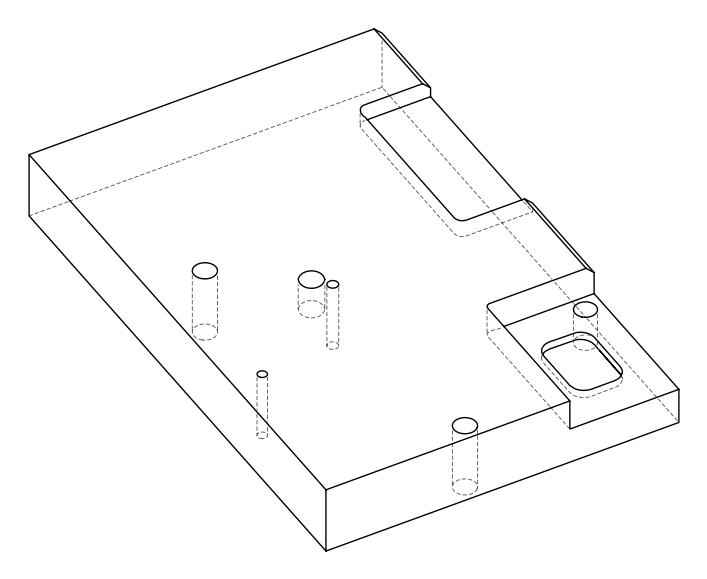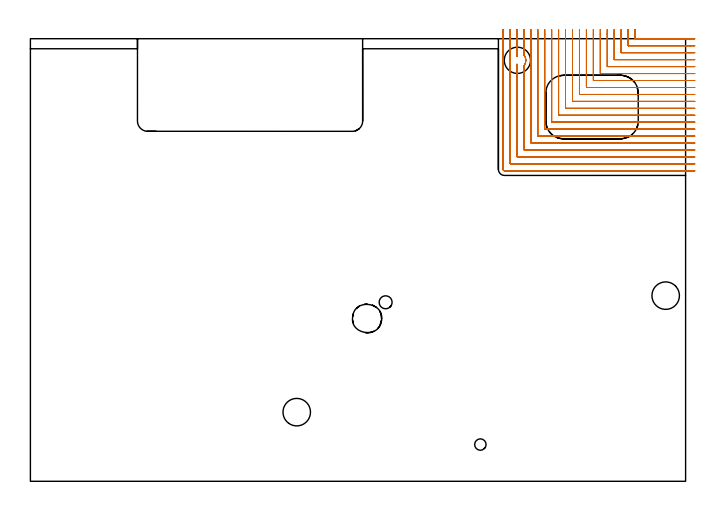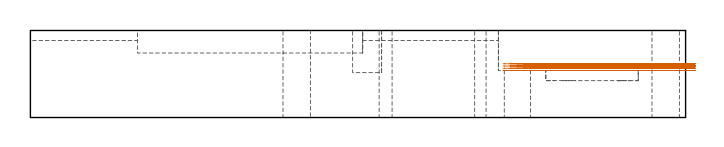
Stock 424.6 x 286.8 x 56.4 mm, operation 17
(PLAN: 19 operations, 13 tool changes, 141.7 min)
(1 SPOT_DRILL | STEP1HOLE | NXT0321_9005460120000 | 0.03 min | 0 mm3)
(2 SPOT_DRILL_1 | STEP1HOLE_1 | NXT0321_9005460120000 | 0.05 min | 183 mm3)
(3 SPOT_DRILL_2 | STEP1HOLE_3 | NXT0321_9005460120000 | 0.03 min | 1 mm3)
(4 SPOT_DRILL_3 | STEP1HOLE_4 | NXT0321_9005460120000 | 0.05 min | 183 mm3)
(5 SPOT_DRILL_4 | STEP1POCKET | NXT0321_9005460120000 | 0.05 min | 183 mm3)
(6 DRILL_THROUGH_HOLE_INTO_CENTER | STEP1HOLE | UGT0301_194 | 0.25 min | 2404 mm3)
(7 DRILL_THROUGH_HOLE_INTO_CENTER_1 | STEP1HOLE_1 | NXT0301_083 | 0.25 min | 5367 mm3)
(8 DRILL_TO_ENLARGE_THROUGH_HOLE | STEP1HOLE_1 | UGT0301_248 | 0.26 min | 8460 mm3)
(9 INDEXABLE_INSERT_DRILL_THROUGH_HOLE_FROM_SOLID | STEP1HOLE_2 | NXT0302_005 | 0.14 min | 12776 mm3)
(10 DRILL_THROUGH_HOLE_INTO_CENTER_2 | STEP1HOLE_3 | NXT0301_055 | 0.25 min | 3103 mm3)
(11 DRILL_THROUGH_HOLE_INTO_CENTER_3 | STEP1HOLE_4 | NXT0301_083 | 0.25 min | 5369 mm3)
(12 DRILL_TO_ENLARGE_THROUGH_HOLE_1 | STEP1HOLE_4 | UGT0301_248 | 0.26 min | 8457 mm3)
(13 DRILL_BLIND_HOLE_INTO_CENTER | STEP1POCKET | NXT0301_128 | 0.12 min | 2775 mm3)
(14 MILL_ROUGH_BLIND_HOLE_CONTOUR | STEP1POCKET | NXT0201_013 | Spiral | 1.38 min | 4611 mm3)
(15 AREA_MILL | FG_CHAMFER_SURFACE | UGT0205_001 | 1.84 min | 1554 mm3)
(16 AREA_MILL_1 | FG_CHAMFER_SURFACE_1 | UGT0205_001 | 2.28 min | 2036 mm3)
(17 MILL_CORNER_NOTCH_RECTANGULAR | CORNER_NOTCH_RECTANGULAR | NXT0201_008 | Follow Part, ap 1.5, ae 75% | 103.76 min | 272321 mm3)
(18 MILL_RECTANGULAR_POCKET | POCKET_RECTANGULAR_STRAIGHT | UGT0201_105 | Follow Part, ap 5.5, ae 75% | 0.73 min | 15531 mm3)
(19 MILL_SLOT | SLOT_PARTIAL_RECTANGULAR | NXT0201_013 | Follow Part, ap 2.5, ae 75% | 29.68 min | 127374 mm3)
(TOOL NXT0321_9005460120000 | NC Spot Drill, 142deg, 12mm, Carbide, Uncoated | D12 PA142 FL30 Z2)
(TOOL UGT0301_194 | Twist Drill 7.4 mm | D7.4 PA118 FL66 Z2)
(TOOL NXT0301_083 | Carbide Drill 11.2mm [860.1-1120-056A1-MM 2214] | D11.2 PA140 FL72 Z2)
(TOOL UGT0301_248 | Twist Drill 17.8 mm | D17.8 PA118 FL130 Z2)
(TOOL NXT0302_005 | Index. Insert Drill 17mm [880-D1700L20-05] | D17 PA176 FL85 Z2)
(TOOL NXT0301_055 | Carbide Drill 8.4mm [860.1-0840-042A1-MM 2214] | D8.4 PA140 FL61 Z2)
(TOOL NXT0301_128 | Carbide Drill 12mm [861.1-1200-036A1-GP GC34] | D12 PA150 FL37.4 Z2)
(TOOL NXT0201_013 | ENDMILL 10mm | D10 FL30 Z4)
(TOOL UGT0205_001 | Chamfer Mill 20 x 3 x 45 deg. | D20 FL50 Z2)
(TOOL NXT0201_008 | ENDMILL 6mm [2P460-0600-NA 1630] | D6 FL26 Z6)
(TOOL UGT0201_105 | End Mill 22 mm | D22 FL25 Z2)
(OP 17 MILL_CORNER_NOTCH_RECTANGULAR, part 2 of 2)
G0 Z66.4
X351.3 Y292.8
Z34.817
G1 Y289.8
Y246.496 F500.
G3 X351.596 Y246.2 R0.3
G1 X427.6
X430.6 F250.
G0 Z66.4
X346.8 Y292.8
Z34.817
G1 Y289.8
Y241.996 F500.
G3 X347.096 Y241.7 R0.3
G1 X427.6
X430.6 F250.
G0 Z66.4
X342.3 Y292.8
Z34.817
G1 Y289.8
Y237.496 F500.
G3 X342.596 Y237.2 R0.3
G1 X427.6
X430.6 F250.
G0 Z66.4
X337.8 Y292.8
Z34.817
G1 Y289.8
Y232.996 F500.
G3 X338.096 Y232.7 R0.3
G1 X427.6
X430.6 F250.
G0 Z66.4
X333.3 Y292.8
Z34.817
G1 Y289.8
Y228.497 F500.
G3 X333.597 Y228.2 R0.3
G1 X427.6
X430.6 F250.
G0 Z66.4
X328.8 Y292.8
Z34.817
G1 Y289.8
Y223.997 F500.
G3 X329.097 Y223.7 R0.3
G1 X427.6
X430.6 F250.
G0 Z66.4
X324.3 Y292.8
Z34.817
G1 Y289.8
Y219.497 F500.
G3 X324.597 Y219.2 R0.3
G1 X427.6
X430.6 F250.
G0 Z66.4
X319.8 Y292.8
Z34.817
G1 Y289.8
Y276.331 F500.
X320.188 Y275.831
G2 X320.471 Y275.346 R5.538
X320.234 Y269.848 R5.538
G1 X319.8 Y269.252
Y214.997
G3 X320.097 Y214.7 R0.3
G1 X427.6
X430.6 F250.
G0 Z66.4
X315.3 Y292.8
Z34.817
G1 Y289.8
Y278.286 F500.
Y275.286 F250.
G0 Z66.4
X310.8 Y292.8
Z34.817
G1 Y289.8
Y275.476 F500.
Y272.476 F250.
G0 Z66.4
X315.3 Y270.315
Z34.817
G1 Y267.315
Y210.497 F500.
G3 X315.597 Y210.2 R0.3
G1 X427.6
X430.6 F250.
G0 Z66.4
X310.8 Y273.119
Z34.817
G1 Y270.119
Y205.997 F500.
G3 X311.097 Y205.7 R0.3
G1 X427.6
X430.6 F250.
G0 Z66.4
X306.3 Y292.8
Z34.817
G1 Y289.8
Y202.1 F500.
G3 X307.2 Y201.2 R0.9
G1 X427.6
X430.6 F250.
G0 Z66.4
X391.8 Y292.8
Z33.378
G1 Y289.8
Y286.994 F500.
G3 X392.094 Y286.7 R0.3
G1 X427.6
X430.6 F250.
G0 Z66.4
X387.3 Y292.8
Z33.378
G1 Y289.8
Y282.494 F500.
G3 X387.594 Y282.2 R0.3
G1 X427.6
X430.6 F250.
G0 Z66.4
X382.8 Y292.8
Z33.378
G1 Y289.8
Y277.995 F500.
G3 X383.095 Y277.7 R0.3
G1 X427.6
X430.6 F250.
G0 Z66.4
X378.3 Y292.8
Z33.378
G1 Y289.8
Y273.495 F500.
G3 X378.595 Y273.2 R0.3
G1 X427.6
X430.6 F250.
G0 Z66.4
X373.8 Y292.8
Z33.378
G1 Y289.8
Y268.995 F500.
G3 X374.095 Y268.7 R0.3
G1 X427.6
X430.6 F250.
G0 Z66.4
X369.3 Y292.8
Z33.378
G1 Y289.8
Y264.495 F500.
G3 X369.595 Y264.2 R0.3
G1 X427.6
X430.6 F250.
G0 Z66.4
X364.8 Y292.8
Z33.378
G1 Y289.8
Y259.995 F500.
G3 X365.095 Y259.7 R0.3
G1 X427.6
X430.6 F250.
G0 Z66.4
X360.3 Y292.8
Z33.378
G1 Y289.8
Y255.496 F500.
G3 X360.596 Y255.2 R0.3
G1 X427.6
X430.6 F250.
G0 Z66.4
X355.8 Y292.8
Z33.378
G1 Y289.8
Y250.996 F500.
G3 X356.096 Y250.7 R0.3
G1 X427.6
X430.6 F250.
G0 Z66.4
X351.3 Y292.8
Z33.378
G1 Y289.8
Y246.496 F500.
G3 X351.596 Y246.2 R0.3
G1 X427.6
X430.6 F250.
G0 Z66.4
X346.8 Y292.8
Z33.378
G1 Y289.8
Y241.996 F500.
G3 X347.096 Y241.7 R0.3
G1 X427.6
X430.6 F250.
G0 Z66.4
X342.3 Y292.8
Z33.378
G1 Y289.8
Y237.496 F500.
G3 X342.596 Y237.2 R0.3
G1 X427.6
X430.6 F250.
G0 Z66.4
X337.8 Y292.8
Z33.378
G1 Y289.8
Y232.996 F500.
G3 X338.096 Y232.7 R0.3
G1 X427.6
X430.6 F250.
G0 Z66.4
X333.3 Y292.8
Z33.378
G1 Y289.8
Y228.497 F500.
G3 X333.597 Y228.2 R0.3
G1 X427.6
X430.6 F250.
G0 Z66.4
X328.8 Y292.8
Z33.378
G1 Y289.8
Y223.997 F500.
G3 X329.097 Y223.7 R0.3
G1 X427.6
X430.6 F250.
G0 Z66.4
X324.3 Y292.8
Z33.378
G1 Y289.8
Y219.497 F500.
G3 X324.597 Y219.2 R0.3
G1 X427.6
X430.6 F250.
G0 Z66.4
X319.8 Y292.8
Z33.378
G1 Y289.8
Y276.331 F500.
X320.188 Y275.831
G2 X320.235 Y269.85 R5.538
G1 X319.8 Y269.252
Y214.997
G3 X320.097 Y214.7 R0.3
G1 X427.6
X430.6 F250.
G0 Z66.4
X315.3 Y292.8
Z33.378
G1 Y289.8
Y278.286 F500.
Y275.286 F250.
G0 Z66.4
X310.8 Y292.8
Z33.378
G1 Y289.8
Y275.476 F500.
Y272.476 F250.
G0 Z66.4
X315.3 Y270.315
Z33.378
G1 Y267.315
Y210.497 F500.
G3 X315.597 Y210.2 R0.3
G1 X427.6
X430.6 F250.
G0 Z66.4
X310.8 Y273.119
Z33.378
G1 Y270.119
Y205.997 F500.
G3 X311.097 Y205.7 R0.3
G1 X427.6
X430.6 F250.
G0 Z66.4
X306.3 Y292.8
Z33.378
G1 Y289.8
Y202.1 F500.
G3 X307.2 Y201.2 R0.9
G1 X427.6
X430.6 F250.
G0 Z66.4
X391.8 Y292.8
Z31.939
G1 Y289.8
Y286.994 F500.
G3 X392.094 Y286.7 R0.3
G1 X427.6
X430.6 F250.
G0 Z66.4
X387.3 Y292.8
Z31.939
G1 Y289.8
Y282.494 F500.
G3 X387.594 Y282.2 R0.3
G1 X427.6
X430.6 F250.
G0 Z66.4
X382.8 Y292.8
Z31.939
G1 Y289.8
Y277.995 F500.
G3 X383.095 Y277.7 R0.3
G1 X427.6
X430.6 F250.
G0 Z66.4
X378.3 Y292.8
Z31.939
G1 Y289.8
Y273.495 F500.
G3 X378.595 Y273.2 R0.3
G1 X427.6
X430.6 F250.
G0 Z66.4
X373.8 Y292.8
Z31.939
G1 Y289.8
Y268.995 F500.
G3 X374.095 Y268.7 R0.3
G1 X427.6
X430.6 F250.
G0 Z66.4
X369.3 Y292.8
Z31.939
G1 Y289.8
Y264.495 F500.
G3 X369.595 Y264.2 R0.3
G1 X427.6
X430.6 F250.
G0 Z66.4
X364.8 Y292.8
Z31.939
G1 Y289.8
Y259.995 F500.
G3 X365.095 Y259.7 R0.3
G1 X427.6
X430.6 F250.
G0 Z66.4
X360.3 Y292.8
Z31.939
G1 Y289.8
Y255.496 F500.
G3 X360.596 Y255.2 R0.3
G1 X427.6
X430.6 F250.
G0 Z66.4
X355.8 Y292.8
Z31.939
G1 Y289.8
Y250.996 F500.
G3 X356.096 Y250.7 R0.3
G1 X427.6
X430.6 F250.
G0 Z66.4
X351.3 Y292.8
Z31.939
G1 Y289.8
Y246.496 F500.
G3 X351.596 Y246.2 R0.3
G1 X427.6
X430.6 F250.
G0 Z66.4
X346.8 Y292.8
Z31.939
G1 Y289.8
Y241.996 F500.
G3 X347.096 Y241.7 R0.3
G1 X427.6
X430.6 F250.
G0 Z66.4
X342.3 Y292.8
Z31.939
G1 Y289.8
Y237.496 F500.
G3 X342.596 Y237.2 R0.3
G1 X427.6
X430.6 F250.
G0 Z66.4
X337.8 Y292.8
Z31.939
G1 Y289.8
Y232.996 F500.
G3 X338.096 Y232.7 R0.3
G1 X427.6
X430.6 F250.
G0 Z66.4
X333.3 Y292.8
Z31.939
G1 Y289.8
Y228.497 F500.
G3 X333.597 Y228.2 R0.3
G1 X427.6
X430.6 F250.
G0 Z66.4
X328.8 Y292.8
Z31.939
G1 Y289.8
Y223.997 F500.
G3 X329.097 Y223.7 R0.3
G1 X427.6
X430.6 F250.
G0 Z66.4
X324.3 Y292.8
Z31.939
G1 Y289.8
Y219.497 F500.
G3 X324.597 Y219.2 R0.3
G1 X427.6
X430.6 F250.
G0 Z66.4
X319.8 Y292.8
Z31.939
G1 Y289.8
Y276.331 F500.
X320.188 Y275.831
G2 X320.424 Y275.434 R5.538
X320.236 Y269.851 R5.538
G1 X319.8 Y269.252
Y214.997
G3 X320.097 Y214.7 R0.3
G1 X427.6
X430.6 F250.
G0 Z66.4
X315.3 Y292.8
Z31.939
G1 Y289.8
Y278.286 F500.
Y275.286 F250.
G0 Z66.4
X310.8 Y292.8
Z31.939
G1 Y289.8
Y275.476 F500.
Y272.476 F250.
G0 Z66.4
X315.3 Y270.315
Z31.939
G1 Y267.315
Y210.497 F500.
G3 X315.597 Y210.2 R0.3
G1 X427.6
X430.6 F250.
G0 Z66.4
X310.8 Y273.119
Z31.939
G1 Y270.119
Y205.997 F500.
G3 X311.097 Y205.7 R0.3
G1 X427.6
X430.6 F250.
G0 Z66.4
X306.3 Y292.8
Z31.939
G1 Y289.8
Y202.1 F500.
G3 X307.2 Y201.2 R0.9
G1 X427.6
X430.6 F250.
G0 Z66.4
X391.8 Y292.8
Z30.5
G1 Y289.8
Y286.994 F500.
G3 X392.094 Y286.7 R0.3
G1 X427.6
X430.6 F250.
G0 Z66.4
X387.3 Y292.8
Z30.5
G1 Y289.8
Y282.494 F500.
G3 X387.594 Y282.2 R0.3
G1 X427.6
X430.6 F250.
G0 Z66.4
X382.8 Y292.8
Z30.5
G1 Y289.8
Y277.995 F500.
G3 X383.095 Y277.7 R0.3
G1 X427.6
X430.6 F250.
G0 Z66.4
X378.3 Y292.8
Z30.5
G1 Y289.8
Y273.495 F500.
G3 X378.595 Y273.2 R0.3
G1 X427.6
X430.6 F250.
G0 Z66.4
X373.8 Y292.8
Z30.5
G1 Y289.8
Y268.995 F500.
G3 X374.095 Y268.7 R0.3
G1 X427.6
X430.6 F250.
G0 Z66.4
X369.3 Y292.8
Z30.5
G1 Y289.8
Y264.495 F500.
G3 X369.595 Y264.2 R0.3
G1 X427.6
X430.6 F250.
G0 Z66.4
X364.8 Y292.8
Z30.5
G1 Y289.8
Y259.995 F500.
G3 X365.095 Y259.7 R0.3
G1 X427.6
X430.6 F250.
G0 Z66.4
X360.3 Y292.8
Z30.5
G1 Y289.8
Y255.496 F500.
G3 X360.596 Y255.2 R0.3
G1 X427.6
X430.6 F250.
G0 Z66.4
X355.8 Y292.8
Z30.5
G1 Y289.8
Y250.996 F500.
G3 X356.096 Y250.7 R0.3
G1 X427.6
X430.6 F250.
G0 Z66.4
X351.3 Y292.8
Z30.5
G1 Y289.8
Y246.496 F500.
G3 X351.596 Y246.2 R0.3
G1 X427.6
X430.6 F250.
G0 Z66.4
X346.8 Y292.8
Z30.5
G1 Y289.8
Y241.996 F500.
G3 X347.096 Y241.7 R0.3
G1 X427.6
X430.6 F250.
G0 Z66.4
X342.3 Y292.8
Z30.5
G1 Y289.8
Y237.496 F500.
G3 X342.596 Y237.2 R0.3
G1 X427.6
X430.6 F250.
G0 Z66.4
X337.8 Y292.8
Z30.5
G1 Y289.8
Y232.996 F500.
G3 X338.096 Y232.7 R0.3
G1 X427.6
X430.6 F250.
G0 Z66.4
X333.3 Y292.8
Z30.5
G1 Y289.8
Y228.497 F500.
G3 X333.597 Y228.2 R0.3
G1 X427.6
X430.6 F250.
G0 Z66.4
X328.8 Y292.8
Z30.5
G1 Y289.8
Y223.997 F500.
G3 X329.097 Y223.7 R0.3
G1 X427.6
X430.6 F250.
G0 Z66.4
X324.3 Y292.8
Z30.5
G1 Y289.8
Y219.497 F500.
G3 X324.597 Y219.2 R0.3
G1 X427.6
X430.6 F250.
G0 Z66.4
X319.8 Y292.8
Z30.5
G1 Y289.8
Y276.331 F500.
X320.188 Y275.831
G2 X320.467 Y275.355 R5.539
X320.237 Y269.851 R5.538
G1 X319.8 Y269.252
Y214.997
G3 X320.097 Y214.7 R0.3
G1 X427.6
X430.6 F250.
G0 Z66.4
X315.3 Y292.8
Z30.5
G1 Y289.8
Y278.286 F500.
Y275.286 F250.
G0 Z66.4
X310.8 Y292.8
Z30.5
G1 Y289.8
Y275.476 F500.
Y272.476 F250.
G0 Z66.4
X315.3 Y270.315
Z30.5
G1 Y267.315
Y210.497 F500.
G3 X315.597 Y210.2 R0.3
G1 X427.6
X430.6 F250.
G0 Z66.4
X310.8 Y273.119
Z30.5
G1 Y270.119
Y205.997 F500.
G3 X311.097 Y205.7 R0.3
G1 X427.6
X430.6 F250.
G0 Z66.4
X306.3 Y292.8
Z30.5
G1 Y289.8
Y202.1 F500.
G3 X307.2 Y201.2 R0.9
G1 X427.6
X430.6 F250.
G0 Z66.4
M5
M2
